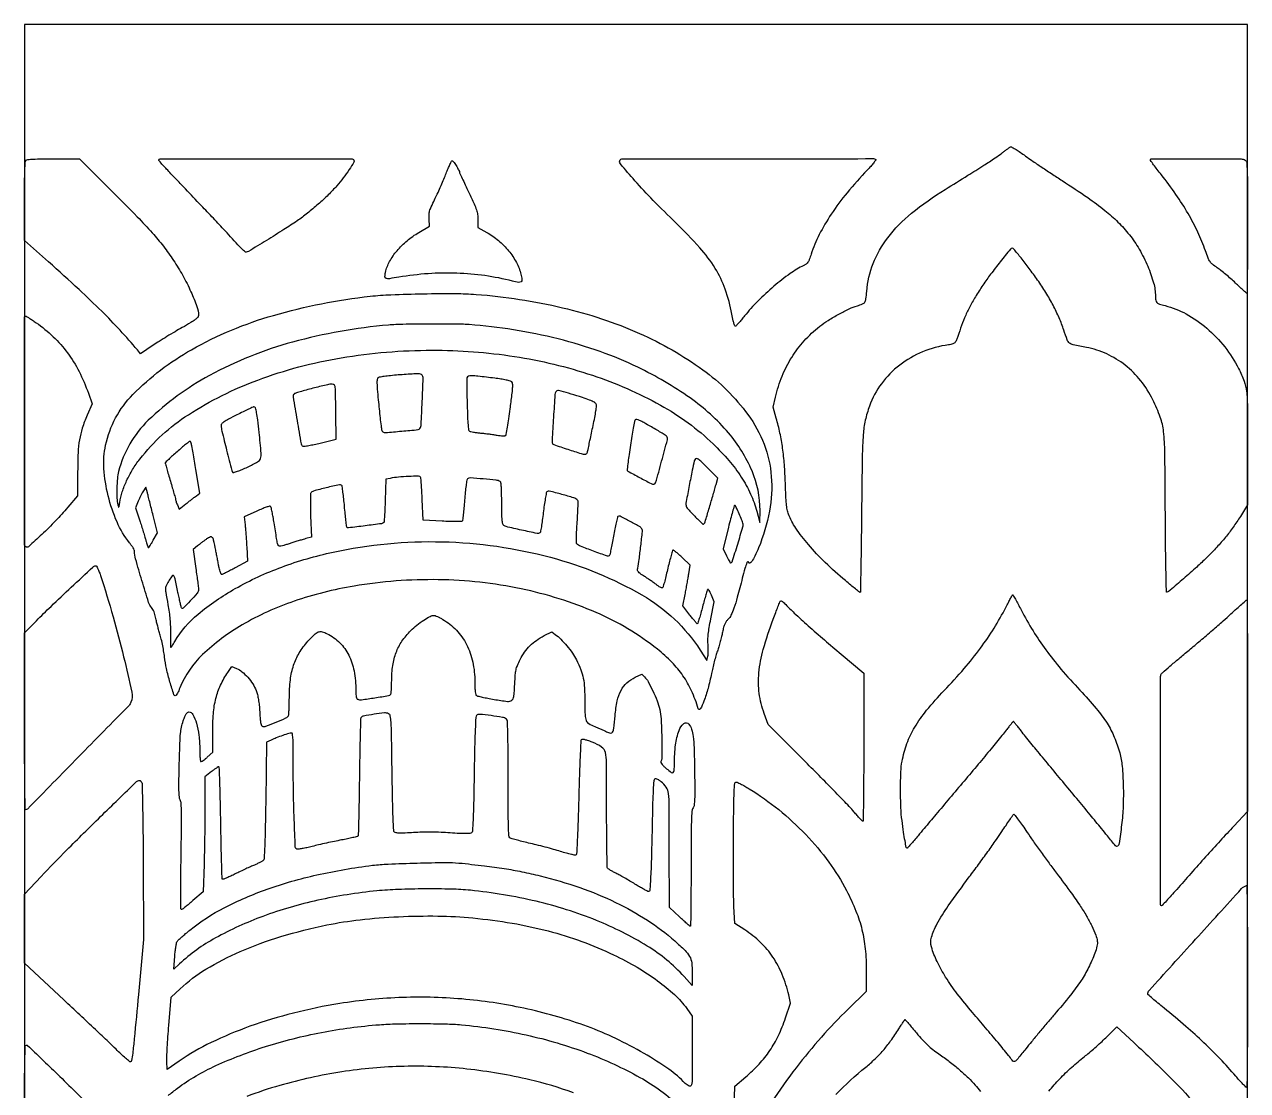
# Model space of a CAD drawing. Header units: millimetres. Extents: x 7 to 202, y 10 to 284.
# Drawn here: x 17.5 to 57.5, y 249.13 to 284 of the extents above; entities that cross this region are included whole.
import ezdxf

# ---------------------------------------------------------------- set-up
doc = ezdxf.new("R2010")
doc.units = ezdxf.units.MM
doc.layers.add('CUT', color=1, linetype='Continuous')
doc.layers.add('ENGRAVE', color=7, linetype='Continuous')

msp = doc.modelspace()

# ---------------------------------------------------------------- linework, layer by layer
at = {"layer": 'CUT'}
msp.add_lwpolyline([(17.5, 214), (57.5, 214), (57.5, 284), (17.5, 284)], close=True, dxfattribs=at)
at = {"layer": 'ENGRAVE', "extrusion": (0, 0, -1)}
for points in [[(-50.19, 279.73, -0.007331), (-50.4, 279.581, -0.00225), (-50.722, 279.363, -0.002251), (-51.084, 279.122, -0.002464), (-51.438, 278.891, 0.00694), (-52.273, 278.336, 0.019376), (-52.837, 277.917, 0.026152), (-53.261, 277.537, 0.027724), (-53.634, 277.122, 0.038636), (-53.958, 276.648, 0.030492), (-54.234, 276.092, 0.031344), (-54.427, 275.545, 0.068956), (-54.487, 275.107, -0.045196), (-54.499, 274.977, -0.155925), (-54.538, 274.904, -0.113969), (-54.621, 274.854, -0.018966), (-54.801, 274.802, 0.066256), (-55.495, 274.53, 0.050322), (-56.167, 274.064, 0.048495), (-56.756, 273.451, 0.05068), (-57.207, 272.745, 0.02752), (-57.387, 272.333, 0.061221), (-57.467, 272.001, 0.026344), (-57.495, 271.523, 0.001759), (-57.5, 270.15), (-57.5, 268.281), (-57.266, 267.908, 0.014554), (-57.027, 267.551, 0.016578), (-56.778, 267.225, 0.015778), (-56.497, 266.902, 0.011136), (-56.162, 266.557, 0.010795), (-55.838, 266.251, 0.005102), (-55.407, 265.869, 0.001982), (-54.966, 265.49, 0.090151), (-54.863, 265.43, 0.513408), (-54.847, 265.441, 0.00024), (-54.832, 266.168, 0.002308), (-54.82, 267.001, 0.001257), (-54.812, 268.024, -0.001617), (-54.796, 270.001, -0.024694), (-54.754, 270.683, -0.059086), (-54.645, 271.151, -0.028278), (-54.403, 271.72, -0.052764), (-54.005, 272.346, -0.058148), (-53.497, 272.854, -0.059495), (-52.897, 273.221, -0.059902), (-52.228, 273.436, 0.005288), (-51.795, 273.524, 0.110388), (-51.676, 273.579, 0.141228), (-51.603, 273.678, 0.010386), (-51.49, 273.999, -0.022458), (-51.338, 274.401, -0.018776), (-51.142, 274.814, -0.017988), (-50.906, 275.229, -0.016437), (-50.634, 275.639, -0.005897), (-50.354, 276.022, -0.008024), (-50.092, 276.361, -0.002903), (-49.856, 276.653, -0.224882), (-49.804, 276.678, -0.226387), (-49.742, 276.649, -0.002025), (-49.414, 276.24, -0.007494), (-49.097, 275.828, -0.012772), (-48.846, 275.475, -0.011231), (-48.598, 275.086, -0.017459), (-48.403, 274.739, -0.019231), (-48.247, 274.406, -0.019061), (-48.117, 274.061, 0.004286), (-47.996, 273.71, 0.073151), (-47.939, 273.602, 0.161743), (-47.865, 273.55, 0.040664), (-47.719, 273.518, -0.064658), (-46.873, 273.29, -0.066625), (-46.123, 272.855, -0.068122), (-45.527, 272.248, -0.073073), (-45.134, 271.517, -0.032458), (-44.998, 271.05, -0.036213), (-44.93, 270.586, -0.014834), (-44.898, 269.865, -0.001288), (-44.876, 268.027, 0.000924), (-44.865, 267.028, 0.001542), (-44.852, 266.188, 0.000096), (-44.838, 265.433, 0.414041), (-44.827, 265.423, 0.163704), (-44.809, 265.429, 0.001034), (-44.675, 265.536, 0.004033), (-44.523, 265.659, 0.002544), (-44.347, 265.805, 0.01771), (-43.689, 266.398, 0.023775), (-43.139, 266.983, 0.026792), (-42.725, 267.525, 0.061289), (-42.489, 267.981, 0.038552), (-42.446, 268.133, 0.024341), (-42.418, 268.316, 0.014962), (-42.399, 268.575, 0.003711), (-42.384, 269, -0.011476), (-42.352, 269.605, -0.016372), (-42.295, 270.14, -0.01772), (-42.207, 270.634, -0.018115), (-42.085, 271.118), (-41.981, 271.478), (-42.06, 271.812, 0.037436), (-42.28, 272.499, 0.043707), (-42.591, 273.11, 0.044382), (-42.999, 273.649, 0.040788), (-43.507, 274.125, 0.026928), (-43.782, 274.32, 0.015893), (-44.13, 274.525, 0.015753), (-44.476, 274.7, 0.040309), (-44.738, 274.798, -0.028225), (-44.908, 274.857, -0.152016), (-44.982, 274.918, -0.114268), (-45.02, 275.02, -0.012904), (-45.044, 275.266, 0.076756), (-45.253, 276.18, 0.069533), (-45.732, 277.023, 0.05807), (-46.51, 277.822, 0.032745), (-47.614, 278.606, -0.001127), (-48.355, 279.065, -0.00312), (-48.874, 279.392, -0.004068), (-49.242, 279.632, -0.015999), (-49.464, 279.789, 0.001707), (-49.556, 279.859, 0.002205), (-49.642, 279.922, 0.00167), (-49.714, 279.975, 0.019491), (-49.743, 279.994, 0.267949), (-49.776, 279.995, 0.008848), (-49.893, 279.928, 0.014701), (-50.033, 279.84, 0.009441)], [(-20.399, 278.508, 0.003383), (-21.185, 277.712, 0.011685), (-21.678, 277.181, 0.016893), (-22.041, 276.742, 0.016858), (-22.374, 276.28, 0.02131), (-22.676, 275.785, 0.019944), (-22.942, 275.255, 0.019138), (-23.138, 274.775, 0.08744), (-23.19, 274.479, 0.190178), (-23.167, 274.418, 0.045915), (-23.085, 274.346, 0.025183), (-22.935, 274.246, 0.004993), (-22.657, 274.085, -0.004987), (-22.422, 273.95, -0.003404), (-22.159, 273.791, -0.00343), (-21.906, 273.634, -0.00691), (-21.71, 273.507), (-21.297, 273.23), (-21.193, 273.354, -0.01142), (-20.626, 273.995, -0.010989), (-20.023, 274.619, -0.008829), (-19.284, 275.325, -0.003892), (-18.285, 276.233), (-17.5, 276.934), (-17.5, 278.22, 0.001972), (-17.502, 278.84, 0.007418), (-17.511, 279.229, 0.005395), (-17.524, 279.499, 0.183586), (-17.55, 279.556, 0.174537), (-17.603, 279.581, 0.009619), (-17.787, 279.595, 0.010669), (-18.051, 279.604, 0.003266), (-18.45, 279.607), (-19.3, 279.607)], [(-28.275, 279.564, 0.283981), (-28.275, 279.496, 0.008929), (-28.117, 279.251, 0.016297), (-27.925, 278.982, 0.015213), (-27.71, 278.72, 0.019331), (-27.436, 278.427, 0.013871), (-27.108, 278.121, 0.013677), (-26.757, 277.828, 0.016585), (-26.412, 277.574, 0.008899), (-25.983, 277.29, 0.004167), (-25.417, 276.937, 0.000944), (-24.822, 276.574, 0.137348), (-24.745, 276.552, 0.165057), (-24.72, 276.561, 0.013726), (-24.666, 276.605, 0.017155), (-24.604, 276.662, 0.012377), (-24.538, 276.73, -0.001004), (-24.063, 277.244, -0.001886), (-23.677, 277.658, -0.001817), (-23.278, 278.078, -0.000859), (-22.762, 278.618, 0.002222), (-22.429, 278.967, 0.003571), (-22.148, 279.268, 0.000738), (-21.905, 279.534, 0.187032), (-21.893, 279.564, 0.414085), (-21.937, 279.608, 0.000099), (-25.07, 279.609, 0.000116), (-28.196, 279.608, 0.259821)], [(-31.617, 279.388, 0.006334), (-31.659, 279.314, 0.008919), (-31.694, 279.248, 0.005752), (-31.722, 279.192, 0.111982), (-31.726, 279.173, -0.106164), (-31.731, 279.151, -0.000633), (-31.815, 278.965, -0.002602), (-31.912, 278.753, -0.001649), (-32.028, 278.507, 0.003987), (-32.204, 278.127, 0.02596), (-32.281, 277.931, 0.047541), (-32.316, 277.782, 0.037119), (-32.326, 277.617), (-32.322, 277.363), (-32.616, 277.198, 0.048), (-33, 276.933, 0.045938), (-33.332, 276.595, 0.047587), (-33.586, 276.216, 0.062252), (-33.737, 275.828, 0.032156), (-33.768, 275.657, 0.25952), (-33.739, 275.585, 0.211448), (-33.657, 275.564, 0.021948), (-33.458, 275.605, -0.026945), (-32.556, 275.783, -0.026637), (-31.637, 275.863, -0.026183), (-30.7, 275.846, -0.024117), (-29.743, 275.732, 0.007258), (-29.432, 275.684, 0.121192), (-29.329, 275.695, 0.318584), (-29.289, 275.751, 0.053503), (-29.305, 275.889, 0.070991), (-29.439, 276.242, 0.04777), (-29.683, 276.598, 0.044773), (-30.011, 276.926, 0.043282), (-30.395, 277.195), (-30.747, 277.398), (-30.732, 277.634, 0.030169), (-30.731, 277.78, 0.055688), (-30.75, 277.896, 0.03767), (-30.8, 278.033, 0.007522), (-30.911, 278.268, -0.006247), (-30.998, 278.45, -0.003624), (-31.098, 278.671, -0.003621), (-31.195, 278.895, -0.006088), (-31.273, 279.084, 0.003896), (-31.339, 279.247, 0.005607), (-31.401, 279.39, 0.003107), (-31.455, 279.509, 0.085358), (-31.474, 279.538, 0.37148), (-31.494, 279.539, 0.046841), (-31.53, 279.508, 0.037036), (-31.573, 279.456, 0.020957)], [(-45.338, 279.579, 0.373831), (-45.339, 279.559, 0.00724), (-45.268, 279.467, 0.013636), (-45.176, 279.358, 0.008246), (-45.062, 279.234, -0.017843), (-44.406, 278.496, -0.025657), (-43.884, 277.794, -0.029039), (-43.492, 277.125, -0.040443), (-43.227, 276.483, 0.01166), (-43.168, 276.313, 0.056678), (-43.122, 276.222, 0.086546), (-43.066, 276.163, 0.050084), (-42.983, 276.113, -0.045454), (-42.539, 275.851, -0.02064), (-42.008, 275.435, -0.020295), (-41.482, 274.948, -0.02695), (-41.048, 274.463, 0.00405), (-40.948, 274.34, 0.006044), (-40.859, 274.236, 0.002821), (-40.782, 274.148, 0.118582), (-40.762, 274.134, 0.358306), (-40.734, 274.143, 0.064348), (-40.71, 274.195, 0.026011), (-40.682, 274.302, 0.003728), (-40.637, 274.523, -0.037679), (-40.416, 275.339, -0.052712), (-40.09, 276.021, -0.044587), (-39.585, 276.698, -0.018849), (-38.798, 277.514, 0.007654), (-38.061, 278.246, 0.012572), (-37.463, 278.889, 0.006344), (-36.99, 279.437, 0.323675), (-36.981, 279.571, 0.25962), (-37.036, 279.602, 0.000033), (-41.153, 279.606, 0.00004), (-45.264, 279.61, 0.199142)], [(-57.427, 279.562, 0.245009), (-57.472, 279.489, 0.012236), (-57.489, 279.201, 0.007675), (-57.498, 278.685, 0.00066), (-57.5, 277.366, 0.001172), (-57.498, 276.541, 0.001955), (-57.492, 275.846, 0.000154), (-57.484, 275.224, 0.410375), (-57.473, 275.213, 0.181828), (-57.455, 275.22, 0.001915), (-57.354, 275.309, 0.005785), (-57.238, 275.415, 0.003691), (-57.105, 275.541, -0.009262), (-56.956, 275.678, -0.007311), (-56.79, 275.822, -0.0074), (-56.632, 275.951, -0.018145), (-56.511, 276.04, 0.017666), (-56.353, 276.155, 0.07406), (-56.273, 276.241, 0.059302), (-56.212, 276.354, 0.008749), (-56.122, 276.599, -0.025797), (-55.876, 277.203, -0.021658), (-55.555, 277.816, -0.020198), (-55.158, 278.44, -0.016215), (-54.683, 279.08, 0.003524), (-54.544, 279.257, 0.005474), (-54.427, 279.412, 0.001904), (-54.328, 279.547, 0.158245), (-54.32, 279.571, 0.414758), (-54.358, 279.609, 0.000328), (-55.84, 279.606, 0.000649), (-57.289, 279.599, 0.131155)], [(-32.27, 275.17, 0.037943), (-35.092, 274.735, 0.046944), (-37.613, 273.892, 0.052319), (-39.684, 272.704, 0.078452), (-41.159, 271.238, 0.067257), (-41.687, 270.268, 0.071032), (-41.925, 269.21, 0.06698), (-41.864, 268.076, 0.050711), (-41.508, 266.879, 0.014797), (-41.388, 266.611, 0.038842), (-41.282, 266.429, 0.165015), (-41.218, 266.381, 0.508785), (-41.182, 266.408, -0.488256), (-41.159, 266.426, -0.241814), (-41.126, 266.397, -0.025566), (-41.061, 266.205, -0.006214), (-40.975, 265.883, 0.003957), (-40.812, 265.262, 0.017421), (-40.701, 264.901, 0.029024), (-40.606, 264.673, 0.092574), (-40.509, 264.541, -0.049981), (-40.446, 264.469, -0.053701), (-40.4, 264.387, -0.039891), (-40.364, 264.279, -0.014106), (-40.328, 264.119, 0.012096), (-40.298, 263.979, 0.006816), (-40.255, 263.81, 0.006799), (-40.206, 263.641, 0.011058), (-40.16, 263.499, -0.013299), (-40.112, 263.349, -0.006367), (-40.058, 263.154, -0.006307), (-40.007, 262.95, -0.008946), (-39.967, 262.766, 0.016311), (-39.854, 262.282, 0.023954), (-39.721, 261.866, 0.03652), (-39.603, 261.608, 0.662199), (-39.537, 261.615, -0.031967), (-39.314, 262.204, -0.043901), (-39.035, 262.697, -0.043524), (-38.673, 263.137, -0.030674), (-38.197, 263.566, -0.066907), (-36.194, 264.764, -0.050129), (-33.74, 265.537, -0.047423), (-31.033, 265.836, -0.045457), (-28.278, 265.628, -0.040114), (-26.318, 265.134, -0.050612), (-24.617, 264.359, -0.058069), (-23.323, 263.385, -0.106337), (-22.582, 262.298, 0.011001), (-22.542, 262.204, 0.015726), (-22.502, 262.123, 0.011577), (-22.465, 262.059, 0.179338), (-22.446, 262.043, 0.41816), (-22.384, 262.075, 0.006675), (-22.257, 262.49, 0.015417), (-22.145, 262.927, 0.024418), (-22.08, 263.308, -0.011462), (-22.05, 263.509, -0.008346), (-22.009, 263.731, -0.008439), (-21.962, 263.94, -0.018297), (-21.918, 264.098, 0.007561), (-21.876, 264.238, 0.006558), (-21.836, 264.385, 0.006612), (-21.803, 264.52, 0.01917), (-21.785, 264.614, -0.036653), (-21.767, 264.696, -0.027501), (-21.735, 264.784, -0.027939), (-21.695, 264.865, -0.045633), (-21.651, 264.928, 0.09887), (-21.558, 265.096, 0.003459), (-21.338, 265.812, 0.004504), (-21.134, 266.515, 0.067421), (-21.099, 266.768, -0.116226), (-21.089, 266.807, -0.017056), (-21.05, 266.878, -0.018491), (-20.997, 266.96, -0.01493), (-20.935, 267.045, 0.063886), (-20.525, 267.725, 0.043426), (-20.235, 268.582, 0.043686), (-20.098, 269.469, 0.068703), (-20.153, 270.235, 0.143048), (-21.044, 271.892, 0.070235), (-22.962, 273.361, 0.058153), (-25.642, 274.484, 0.042708), (-28.806, 275.11, 0.018017), (-29.485, 275.16, 0.005141), (-30.542, 275.19, 0.005115), (-31.598, 275.197, 0.018501)], [(-17.88, 274.244, 0.038707), (-18.44, 273.785, 0.042532), (-18.904, 273.258, 0.041316), (-19.282, 272.647, 0.033041), (-19.588, 271.935), (-19.708, 271.593), (-19.549, 271.217, -0.022472), (-19.39, 270.792, -0.036205), (-19.298, 270.416, -0.030315), (-19.252, 269.987, -0.011038), (-19.238, 269.375), (-19.236, 268.579), (-18.916, 268.204, 0.014683), (-18.515, 267.761, 0.012498), (-18.067, 267.318, 0.004784), (-17.633, 266.917, 0.334027), (-17.54, 266.909, 0.259698), (-17.503, 266.976, 0.000059), (-17.5, 270.696, 0.00005), (-17.498, 274.423, 0.414343), (-17.535, 274.46, 0.137123), (-17.559, 274.454, 0.003686), (-17.651, 274.397, 0.007416), (-17.759, 274.327, 0.004981)], [(-29.404, 274.165, -0.045228), (-26.268, 273.608, -0.057729), (-23.546, 272.516, -0.068195), (-21.548, 271.05, -0.138368), (-20.577, 269.378, -0.041087), (-20.537, 269.149, -0.015978), (-20.52, 268.827, -0.015786), (-20.522, 268.507, -0.046311), (-20.551, 268.289, -0.009179), (-20.57, 268.213, -0.612798), (-20.58, 268.21, -0.129199), (-20.59, 268.233, -0.00226), (-20.612, 268.364, 0.0401), (-20.695, 268.708, 0.029326), (-20.84, 269.074, 0.028044), (-21.035, 269.439, 0.027783), (-21.271, 269.781, 0.085753), (-22.861, 271.235, 0.053275), (-25.128, 272.368, 0.048024), (-27.856, 273.096, 0.040912), (-30.826, 273.344, 0.038505), (-33.524, 273.14, 0.042382), (-36.071, 272.525, 0.045567), (-38.295, 271.55, 0.065242), (-40.026, 270.276, 0.024928), (-40.537, 269.734, 0.033135), (-40.942, 269.192, 0.035945), (-41.245, 268.64, 0.040649), (-41.451, 268.073), (-41.552, 267.703), (-41.555, 268.1, -0.102438), (-41.295, 269.394, -0.076028), (-40.526, 270.636, -0.063201), (-39.267, 271.783, -0.040374), (-37.559, 272.787, -0.0286), (-36.332, 273.297, -0.022354), (-34.95, 273.712, -0.02177), (-33.493, 274.013, -0.022892), (-32.04, 274.18, -0.015022), (-31.543, 274.199, -0.003487), (-30.708, 274.2, -0.003391), (-29.874, 274.19, -0.016611)], [(-29.725, 272.533, -0.006057), (-29.468, 272.511, -0.011737), (-29.263, 272.486, -0.009017), (-29.104, 272.46, -0.148807), (-29.057, 272.436, -0.177827), (-29.032, 272.382, -0.027906), (-29.027, 272.264, -0.017104), (-29.037, 272.07, -0.003217), (-29.069, 271.717, -0.001091), (-29.127, 271.128, -0.009531), (-29.159, 270.867, -0.015102), (-29.184, 270.718, -0.207221), (-29.215, 270.674, -0.159189), (-29.304, 270.652, -0.002493), (-29.835, 270.696, -0.001897), (-30.374, 270.746, -0.234613), (-30.431, 270.781, -0.12603), (-30.471, 270.91, -0.002115), (-30.507, 271.663, -0.001569), (-30.538, 272.429, -0.184576), (-30.507, 272.522, -0.130512), (-30.454, 272.559, -0.086537), (-30.381, 272.573, -0.020789), (-30.238, 272.569, -0.000848)], [(-31.97, 272.438, -0.069326), (-31.965, 272.4, -0.000892), (-31.966, 272.16, -0.002573), (-31.97, 271.882, -0.001683), (-31.977, 271.561, -0.002976), (-31.99, 271.144, -0.013293), (-32.006, 270.9, -0.015606), (-32.025, 270.744, -0.219851), (-32.055, 270.698, -0.084735), (-32.093, 270.683, -0.009757), (-32.183, 270.665, -0.011531), (-32.292, 270.648, -0.009167), (-32.411, 270.635, 0.00544), (-32.543, 270.621, 0.003646), (-32.694, 270.603, 0.003671), (-32.84, 270.583, 0.007228), (-32.955, 270.564, -0.015334), (-33.052, 270.551, -0.021323), (-33.14, 270.545, -0.018505), (-33.21, 270.545, -0.186409), (-33.237, 270.557, -0.153667), (-33.254, 270.589, -0.001831), (-33.295, 270.826, -0.005302), (-33.339, 271.101, -0.003415), (-33.384, 271.421, -0.002376), (-33.443, 271.881, -0.016009), (-33.464, 272.11, -0.029298), (-33.464, 272.245, -0.184487), (-33.437, 272.307, -0.132343), (-33.39, 272.334, -0.011173), (-33.254, 272.366, -0.01356), (-33.081, 272.399, -0.008349), (-32.877, 272.428, -0.00212), (-32.331, 272.494, -0.026316), (-32.122, 272.508, -0.087585), (-32.019, 272.49, -0.244843)], [(-26.932, 272.098, -0.004734), (-26.709, 272.039, -0.006966), (-26.513, 271.983, -0.003607), (-26.35, 271.932, -0.119926), (-26.315, 271.911, -0.241069), (-26.284, 271.816, -0.002116), (-26.412, 271.047, -0.002014), (-26.547, 270.277, -0.262556), (-26.606, 270.205, -0.13224), (-26.645, 270.201, -0.004491), (-26.795, 270.227, -0.008181), (-26.973, 270.262, -0.005585), (-27.174, 270.307), (-27.688, 270.429), (-27.683, 271.271, -0.002686), (-27.679, 271.599, -0.004004), (-27.672, 271.885, -0.001766), (-27.663, 272.13, -0.081732), (-27.653, 272.178, -0.218165), (-27.607, 272.223, -0.114649), (-27.526, 272.233, -0.031523), (-27.365, 272.205, -0.002323)], [(-34.877, 271.981, -0.127181), (-34.849, 271.898, -0.000889), (-34.799, 271.147, -0.001108), (-34.753, 270.404, -0.098653), (-34.767, 270.295, -0.23227), (-34.809, 270.255, -0.001777), (-35.267, 270.102, -0.004054), (-35.702, 269.963, -0.075557), (-35.843, 269.941, -0.180351), (-35.872, 269.952, -0.083694), (-35.897, 269.983, -0.05843), (-35.918, 270.032, -0.028769), (-35.934, 270.098, 0.006702), (-35.952, 270.193, 0.000882), (-35.993, 270.394, 0.001024), (-36.043, 270.631, 0.000858), (-36.097, 270.883, -0.005951), (-36.15, 271.142, -0.010793), (-36.186, 271.356, -0.007615), (-36.208, 271.525, -0.146449), (-36.199, 271.577, -0.156184), (-36.138, 271.639, -0.025202), (-35.983, 271.711, -0.018941), (-35.744, 271.797, -0.005692), (-35.374, 271.91, -0.001307), (-35.05, 272.004, -0.034419), (-34.962, 272.023, -0.155209), (-34.915, 272.015, -0.131424)], [(-24.444, 271.228, -0.005118), (-24.173, 271.089, -0.026171), (-24.028, 271.002, -0.048523), (-23.949, 270.937, -0.217677), (-23.928, 270.883, -0.041553), (-23.958, 270.694, -0.001967), (-24.11, 270.072, -0.000731), (-24.277, 269.409, -0.135354), (-24.311, 269.348, -0.281683), (-24.341, 269.341, -0.008119), (-24.468, 269.384, -0.014141), (-24.62, 269.444, -0.00898), (-24.794, 269.521, -0.016658), (-25.125, 269.69, -0.187167), (-25.218, 269.802, -0.103166), (-25.239, 269.972, -0.003463), (-25.176, 270.653, -0.005252), (-25.131, 271.063, -0.022146), (-25.091, 271.306, -0.032718), (-25.05, 271.454, -0.318004), (-24.999, 271.49, -0.109231), (-24.975, 271.484, -0.001232), (-24.822, 271.413, -0.003734), (-24.647, 271.328, -0.002418)], [(-37.317, 270.234, -0.000502), (-37.275, 269.936, -0.000793), (-37.239, 269.679, -0.000171), (-37.208, 269.454, -0.035446), (-37.207, 269.432, -0.271912), (-37.232, 269.39, -0.001782), (-37.618, 269.18, -0.003134), (-37.992, 268.981, -0.121311), (-38.083, 268.958, -0.336299), (-38.142, 269.003, -0.001902), (-38.338, 269.712, -0.002434), (-38.525, 270.414, -0.209853), (-38.508, 270.52, -0.108077), (-38.485, 270.543, -0.002339), (-38.35, 270.628, -0.005252), (-38.189, 270.726, -0.003507), (-38.003, 270.835, -0.005106), (-37.756, 270.975, -0.025161), (-37.612, 271.045, -0.044653), (-37.521, 271.075, -0.268222), (-37.475, 271.061, -0.136769), (-37.453, 271.017, -0.003508), (-37.409, 270.796, -0.007208), (-37.363, 270.535, -0.004828)], [(-22.489, 270.022, -0.004368), (-22.341, 269.89, -0.006847), (-22.216, 269.774, -0.002459), (-22.111, 269.673, -0.202054), (-22.103, 269.653, -0.068508), (-22.106, 269.629, -0.000707), (-22.152, 269.466, -0.002262), (-22.206, 269.279, -0.001466), (-22.27, 269.063, 0.001661), (-22.334, 268.846, 0.002538), (-22.388, 268.658, 0.000885), (-22.434, 268.495, 0.067856), (-22.437, 268.469, -0.07255), (-22.44, 268.447, -0.008466), (-22.455, 268.4, -0.010019), (-22.475, 268.345, -0.008037), (-22.499, 268.286), (-22.56, 268.139), (-22.781, 268.318, 0.00249), (-22.874, 268.393, 0.002231), (-22.972, 268.47, 0.002237), (-23.06, 268.538, 0.006998), (-23.12, 268.583), (-23.238, 268.669), (-23.108, 269.441, -0.001174), (-23.015, 269.987, -0.011864), (-22.971, 270.213, -0.021853), (-22.938, 270.335, -0.32716), (-22.904, 270.36, -0.170345), (-22.884, 270.353, -0.001846), (-22.77, 270.261, -0.005539), (-22.639, 270.152, -0.003545)], [(-39.404, 269.722, -0.008833), (-39.338, 269.418, -0.002194), (-39.241, 268.919, -0.000823), (-39.141, 268.391, -0.04623), (-39.132, 268.292, -0.183789), (-39.174, 268.182, -0.011084), (-39.418, 267.919, -0.008885), (-39.673, 267.666, -0.47724), (-39.733, 267.673, -0.064947), (-39.758, 267.729, -0.000665), (-39.884, 268.146, -0.002447), (-40.009, 268.57, -0.003376), (-40.117, 268.952), (-40.172, 269.155), (-39.847, 269.485, -0.006722), (-39.616, 269.713, -0.068899), (-39.508, 269.791, -0.293495), (-39.446, 269.786, -0.173569)], [(-29.462, 269.151), (-29.32, 269.122), (-29.295, 268.423, 0.00222), (-29.285, 268.154, 0.00357), (-29.273, 267.924, 0.00073), (-29.261, 267.723, 0.19001), (-29.254, 267.707, 0.157155), (-29.174, 267.669, 0.0022), (-28.64, 267.599, 0.001461), (-28.093, 267.531, 0.292285), (-28.046, 267.554, 0.107392), (-28.034, 267.587, 0.002057), (-28.011, 267.771, 0.004882), (-27.988, 267.987, 0.003239), (-27.965, 268.235, -0.004833), (-27.942, 268.483, -0.007211), (-27.916, 268.7, -0.00352), (-27.89, 268.882, -0.136257), (-27.873, 268.92, -0.282862), (-27.799, 268.945, -0.00504), (-27.37, 268.844, -0.006344), (-26.95, 268.736, -0.18537), (-26.863, 268.671, -0.139442), (-26.851, 268.633, -0.002935), (-26.849, 268.433, -0.00658), (-26.85, 268.197, -0.004358), (-26.858, 267.926), (-26.885, 267.228), (-26.701, 267.18, -0.007168), (-26.609, 267.154, -0.002672), (-26.481, 267.116, -0.002647), (-26.342, 267.072, -0.003201), (-26.213, 267.03, 0.005443), (-26.092, 266.991, 0.007077), (-25.98, 266.959, 0.005439), (-25.886, 266.934, 0.062354), (-25.848, 266.929, 0.262358), (-25.807, 266.952, 0.077096), (-25.777, 267.023, 0.019008), (-25.746, 267.18, 0.000964), (-25.663, 267.696, -0.006065), (-25.63, 267.889, -0.00886), (-25.596, 268.057, -0.005025), (-25.564, 268.198, -0.138057), (-25.546, 268.231, -0.266904), (-25.512, 268.24, -0.016645), (-25.407, 268.209, -0.018875), (-25.27, 268.157, -0.008646), (-25.096, 268.079), (-24.685, 267.889), (-24.713, 267.628, 0.006121), (-24.726, 267.497, 0.002179), (-24.74, 267.309, 0.002162), (-24.755, 267.103, 0.002549), (-24.766, 266.908), (-24.792, 266.448), (-24.394, 266.228, 0.004393), (-24.238, 266.144, 0.006462), (-24.1, 266.073, 0.003299), (-23.982, 266.015, 0.112441), (-23.952, 266.008, 0.277988), (-23.932, 266.02, 0.026872), (-23.908, 266.073, 0.028035), (-23.884, 266.144, 0.018241), (-23.865, 266.228, 0.000488), (-23.843, 266.337, 0.000186), (-23.814, 266.489, 0.000185), (-23.782, 266.654, 0.000226), (-23.752, 266.808, -0.006158), (-23.686, 267.131, -0.119668), (-23.642, 267.222, -0.334051), (-23.578, 267.237, -0.049363), (-23.455, 267.168, -0.006778), (-23.383, 267.117, -0.004141), (-23.3, 267.055, -0.004149), (-23.219, 266.992, -0.007351), (-23.153, 266.939), (-23.011, 266.82), (-23.101, 266.208, 0.001761), (-23.135, 265.968, 0.002441), (-23.164, 265.752, 0.001513), (-23.187, 265.57, 0.030636), (-23.19, 265.515, 0.177015), (-23.148, 265.398, 0.013481), (-22.921, 265.144, 0.012189), (-22.687, 264.907, 0.55193), (-22.631, 264.921, 0.023453), (-22.619, 264.963, 0.001403), (-22.589, 265.094, 0.002104), (-22.555, 265.25, 0.001551), (-22.518, 265.423, -0.002385), (-22.422, 265.87, -0.100897), (-22.383, 265.96, -0.495354), (-22.334, 265.961, -0.029548), (-22.234, 265.822, -0.021163), (-22.14, 265.66, -0.107183), (-22.113, 265.56, -0.054624), (-22.12, 265.431, -0.002818), (-22.191, 265.019, 0.010768), (-22.229, 264.774, 0.011702), (-22.255, 264.535, 0.01204), (-22.27, 264.301, 0.013124), (-22.272, 264.073, -0.003933), (-22.271, 263.901, -0.006558), (-22.273, 263.756, -0.001723), (-22.277, 263.631, -0.404161), (-22.285, 263.623, -0.242019), (-22.296, 263.629, -0.005149), (-22.331, 263.68, -0.010707), (-22.372, 263.741, -0.006868), (-22.416, 263.815, 0.087451), (-23.175, 264.707, 0.044413), (-24.392, 265.546, 0.040181), (-25.911, 266.25, 0.03528), (-27.591, 266.738, 0.059086), (-31.163, 267.077, 0.05943), (-34.707, 266.569, 0.065322), (-37.694, 265.337, 0.118452), (-39.603, 263.53), (-39.821, 263.196), (-39.85, 263.336, -0.035106), (-39.86, 263.408, -0.012442), (-39.864, 263.511, -0.012278), (-39.863, 263.625, -0.014135), (-39.856, 263.733, 0.030164), (-39.851, 263.885, 0.020312), (-39.863, 264.058, 0.015603), (-39.893, 264.272, 0.006843), (-39.946, 264.553), (-40.06, 265.117), (-39.966, 265.335, -0.015953), (-39.928, 265.416, -0.029584), (-39.892, 265.479, -0.035151), (-39.86, 265.519, -0.451878), (-39.843, 265.519, -0.105217), (-39.828, 265.491, -0.002197), (-39.782, 265.338, -0.005018), (-39.731, 265.158, -0.003347), (-39.676, 264.95, 0.003564), (-39.621, 264.744, 0.005597), (-39.57, 264.568, 0.001797), (-39.524, 264.416, 0.181952), (-39.511, 264.399, 0.357204), (-39.494, 264.401, 0.006145), (-39.427, 264.475, 0.012513), (-39.349, 264.568, 0.007624), (-39.261, 264.681), (-39.036, 264.978), (-39.107, 265.357, -0.001192), (-39.137, 265.524, -0.00085), (-39.171, 265.71, -0.000858), (-39.202, 265.888, -0.001833), (-39.226, 266.025), (-39.274, 266.314), (-39.014, 266.558, -0.006714), (-38.911, 266.652, -0.009981), (-38.818, 266.731, -0.005511), (-38.739, 266.795, -0.167958), (-38.715, 266.803, -0.328112), (-38.697, 266.79, -0.003517), (-38.649, 266.632, -0.009305), (-38.597, 266.443, -0.005714), (-38.542, 266.219, 0.002887), (-38.488, 265.991, 0.004211), (-38.437, 265.791, 0.002122), (-38.392, 265.622, 0.072179), (-38.375, 265.584, 0.245633), (-38.351, 265.57, 0.108411), (-38.314, 265.576, 0.055087), (-38.26, 265.605, 0.016234), (-38.184, 265.661, -0.010059), (-38.105, 265.72, -0.004401), (-37.998, 265.795, -0.004353), (-37.883, 265.873, -0.005805), (-37.778, 265.942, 0.009887), (-37.638, 266.034, 0.067987), (-37.577, 266.09, 0.136066), (-37.553, 266.142, 0.086743), (-37.554, 266.21, -0.015089), (-37.601, 266.499, -0.004548), (-37.656, 266.94, -0.001356), (-37.708, 267.411, -0.119802), (-37.699, 267.48, -0.171018), (-37.63, 267.561, -0.00801), (-37.309, 267.74, -0.005848), (-36.976, 267.914, -0.324315), (-36.91, 267.904, -0.138808), (-36.892, 267.871, -0.003312), (-36.852, 267.699, -0.00702), (-36.809, 267.496, -0.004681), (-36.766, 267.262, 0.004845), (-36.723, 267.028, 0.007239), (-36.68, 266.824, 0.003511), (-36.64, 266.652, 0.138213), (-36.621, 266.619, 0.290293), (-36.562, 266.606, 0.002481), (-36.11, 266.771, 0.005144), (-35.683, 266.934, 0.09633), (-35.562, 267.011, 0.207784), (-35.549, 267.041, 0.003106), (-35.552, 267.233, 0.007819), (-35.56, 267.46, 0.005014), (-35.577, 267.723, -0.004657), (-35.594, 268.009, -0.009882), (-35.602, 268.23, -0.005944), (-35.602, 268.403, -0.196275), (-35.586, 268.441, -0.122042), (-35.464, 268.514, -0.00827), (-35.072, 268.628, -0.005238), (-34.663, 268.736, -0.26818), (-34.587, 268.714, -0.144645), (-34.566, 268.673, -0.004757), (-34.532, 268.492, -0.008728), (-34.498, 268.274, -0.005922), (-34.466, 268.026, 0.004332), (-34.435, 267.779, 0.006832), (-34.403, 267.568, 0.002356), (-34.373, 267.388, 0.21498), (-34.359, 267.366, 0.191779), (-34.264, 267.35, 0.00343), (-33.754, 267.459, 0.003751), (-33.249, 267.575, 0.168494), (-33.159, 267.632, 0.135409), (-33.134, 267.691, 0.014914), (-33.119, 267.838, 0.013453), (-33.109, 268.049, 0.004551), (-33.107, 268.357, -0.004439), (-33.104, 268.657, -0.013001), (-33.095, 268.863, -0.011004), (-33.082, 269.01, -0.229783), (-33.059, 269.046, -0.111243), (-32.923, 269.093, -0.00723), (-32.505, 269.133, -0.004793), (-32.072, 269.164, -0.213151), (-31.99, 269.133, -0.157419), (-31.967, 269.089, -0.007142), (-31.94, 268.918, -0.010636), (-31.914, 268.702, -0.005809), (-31.891, 268.435, 0.004333), (-31.87, 268.184, 0.006632), (-31.848, 267.967, 0.002734), (-31.825, 267.782, 0.157651), (-31.81, 267.752, 0.203111), (-31.78, 267.739, 0.003701), (-31.604, 267.737, 0.008526), (-31.396, 267.741, 0.005513), (-31.155, 267.752), (-30.533, 267.787), (-30.507, 268.463, -0.003981), (-30.495, 268.725, -0.005939), (-30.479, 268.955, -0.002768), (-30.463, 269.149, -0.116442), (-30.45, 269.188, -0.263291), (-30.39, 269.221, -0.006294), (-30.062, 269.213, -0.014202), (-29.729, 269.191, -0.026632)], [(-21.22, 268.403), (-21.13, 268.183), (-21.279, 267.734, 0.002891), (-21.34, 267.547, 0.002808), (-21.399, 267.358, 0.00277), (-21.449, 267.191, 0.010408), (-21.477, 267.086, -0.011782), (-21.498, 267.01, -0.018622), (-21.52, 266.946, -0.013191), (-21.541, 266.895, -0.301455), (-21.553, 266.888, -0.240728), (-21.568, 266.895, -0.006406), (-21.611, 266.959, -0.01204), (-21.659, 267.037, -0.007783), (-21.712, 267.129), (-21.844, 267.371), (-21.706, 267.934, -0.000675), (-21.649, 268.164, -0.000733), (-21.594, 268.386, -0.000688), (-21.545, 268.577, -0.003594), (-21.518, 268.682), (-21.468, 268.866), (-21.389, 268.745, -0.021851), (-21.352, 268.683, -0.008428), (-21.306, 268.594, -0.008326), (-21.26, 268.497, -0.010173)], [(-40.522, 267.557), (-40.346, 266.846), (-40.459, 266.615, -0.007434), (-40.504, 266.527, -0.011652), (-40.545, 266.453, -0.005843), (-40.582, 266.392, -0.259369), (-40.595, 266.385, -0.327418), (-40.646, 266.423, -0.00204), (-40.826, 267.002, -0.003373), (-40.994, 267.565, -0.144475), (-40.993, 267.689, -0.02579), (-40.94, 267.839, -0.009922), (-40.851, 268.042, -0.003121), (-40.753, 268.251, -0.288919), (-40.726, 268.268, -0.333491), (-40.712, 268.258, -0.001223), (-40.655, 268.059, -0.005441), (-40.592, 267.829, -0.003308)], [(-19.983, 265.979, 0.009362), (-20.397, 264.627, 0.010566), (-20.742, 263.313, 0.006061), (-21.005, 262.156, 0.14261), (-20.981, 261.825, 0.105317), (-20.917, 261.723, 0.000138), (-19.265, 260.038, 0.000079), (-17.595, 258.335, 0.201417), (-17.535, 258.31, 0.410495), (-17.521, 258.324, 0.000145), (-17.51, 259.159, 0.001896), (-17.503, 260.093, 0.001137), (-17.5, 261.202), (-17.5, 264.095), (-17.887, 264.491, 0.008188), (-18.366, 264.965, 0.003403), (-19.027, 265.59, 0.000666), (-19.736, 266.248, 0.131555), (-19.821, 266.293, 0.30014), (-19.851, 266.282, 0.037894), (-19.889, 266.219, 0.029265), (-19.933, 266.121, 0.011218)], [(-50.094, 264.848, -0.017112), (-50.486, 264.16, -0.020094), (-50.904, 263.538, -0.018639), (-51.398, 262.915, -0.011669), (-52.019, 262.222, 0.013723), (-52.553, 261.62, 0.033317), (-52.904, 261.141, 0.041111), (-53.143, 260.685, 0.034378), (-53.321, 260.169, 0.043925), (-53.399, 259.733, 0.015588), (-53.435, 259.1, 0.015708), (-53.431, 258.421, 0.022398), (-53.382, 257.82, 0.002478), (-53.301, 257.208, 0.193948), (-53.253, 257.124, 0.404881), (-53.182, 257.131, 0.007208), (-52.918, 257.454, -0.003854), (-52.725, 257.694, -0.000655), (-52.352, 258.148, -0.000715), (-51.913, 258.679, -0.000637), (-51.455, 259.23, 0.000862), (-51.005, 259.773, 0.001073), (-50.588, 260.279, 0.000869), (-50.239, 260.705, 0.008182), (-50.093, 260.891, -0.003982), (-50.004, 261.007, -0.006249), (-49.925, 261.104, -0.002123), (-49.856, 261.187, -0.193978), (-49.842, 261.194, -0.247131), (-49.828, 261.189, -0.002917), (-49.764, 261.113, -0.007963), (-49.691, 261.022, -0.005018), (-49.608, 260.913, 0.011311), (-49.469, 260.736, 0.001055), (-49.115, 260.307, 0.001356), (-48.691, 259.798, 0.001065), (-48.228, 259.248, -0.000249), (-47.757, 258.689, -0.000283), (-47.305, 258.154, -0.000256), (-46.922, 257.698, -0.001576), (-46.726, 257.462, 0.003474), (-46.596, 257.308, 0.005486), (-46.482, 257.177, 0.001669), (-46.381, 257.065, 0.191598), (-46.364, 257.057, 0.379494), (-46.34, 257.075, 0.004325), (-46.298, 257.293, 0.009371), (-46.251, 257.575, 0.00399), (-46.199, 257.954, 0.022754), (-46.163, 258.39, 0.009463), (-46.152, 258.98, 0.008778), (-46.163, 259.554, 0.037217), (-46.201, 259.895, 0.042719), (-46.362, 260.477, 0.045299), (-46.617, 261.011, 0.037874), (-47.005, 261.564, 0.018492), (-47.576, 262.209, -0.012454), (-48.231, 262.93, -0.018468), (-48.764, 263.596, -0.020202), (-49.209, 264.249, -0.020696), (-49.595, 264.931, 0.00283), (-49.677, 265.087, 0.004608), (-49.748, 265.219, 0.000958), (-49.811, 265.334, 0.272091), (-49.821, 265.339, 0.271381), (-49.83, 265.334, 0.000658), (-49.907, 265.195, 0.003806), (-49.994, 265.036, 0.002328)], [(-42.398, 265.02, -0.015706), (-42.674, 264.747, -0.00423), (-43.13, 264.332, -0.004234), (-43.662, 263.865, -0.004106), (-44.207, 263.401), (-44.948, 262.781), (-44.948, 260.357, 0.001213), (-44.945, 259.428, 0.002027), (-44.938, 258.646, 0.000166), (-44.929, 257.947, 0.434737), (-44.916, 257.936, 0.181489), (-44.897, 257.945, 0.003674), (-44.82, 258.025, 0.008183), (-44.732, 258.122, 0.005349), (-44.634, 258.236, -0.015663), (-44.472, 258.417, -0.00168), (-44.081, 258.822, -0.002066), (-43.612, 259.302, -0.001662), (-43.103, 259.814), (-41.824, 261.095), (-41.693, 261.458, 0.053678), (-41.531, 262.119, 0.056795), (-41.518, 262.788, 0.045437), (-41.662, 263.557, 0.019943), (-41.984, 264.544, 0.002587), (-42.067, 264.763, 0.003915), (-42.141, 264.952, 0.001549), (-42.207, 265.114, 0.091643), (-42.224, 265.14, 0.332724), (-42.244, 265.144, 0.034272), (-42.287, 265.118, 0.031949), (-42.34, 265.076, 0.019403)], [(-57.5, 261.714), (-57.5, 258.257), (-57.05, 257.775, -0.002463), (-56.608, 257.296, -0.001903), (-56.13, 256.77, -0.001872), (-55.646, 256.229, -0.002106), (-55.184, 255.705, 0.003181), (-55.004, 255.501, 0.005071), (-54.846, 255.328, 0.001363), (-54.708, 255.181, 0.206531), (-54.687, 255.172, 0.414177), (-54.656, 255.202, 0.000033), (-54.656, 258.948, 0.000056), (-54.657, 262.673, 0.159188), (-54.687, 262.766, 0.057975), (-54.714, 262.795, 0.000433), (-54.964, 263.009, 0.001618), (-55.252, 263.253, 0.001037), (-55.588, 263.534, -0.002421), (-55.958, 263.845, -0.002001), (-56.349, 264.181, -0.00202), (-56.705, 264.491, -0.005418), (-56.955, 264.716, 0.002255), (-57.147, 264.89, 0.003614), (-57.313, 265.038, 0.000775), (-57.459, 265.165, 0.180934), (-57.476, 265.172, 0.412124), (-57.486, 265.162, 0.000048), (-57.493, 264.156, 0.001086), (-57.498, 263.04, 0.000651)], [(-31.18, 264.538, 0.073805), (-31.624, 264.187, 0.070723), (-31.956, 263.717, 0.066064), (-32.159, 263.144, 0.052342), (-32.228, 262.49, -0.007762), (-32.231, 262.302, -0.021615), (-32.241, 262.171, -0.026069), (-32.256, 262.081, -0.196118), (-32.28, 262.046, -0.086603), (-32.32, 262.03, -0.003532), (-32.471, 261.996, -0.006075), (-32.651, 261.959, -0.00426), (-32.855, 261.921, -0.011436), (-33.297, 261.854, -0.19604), (-33.436, 261.891, -0.209716), (-33.505, 262.013, -0.013283), (-33.535, 262.434, 0.007313), (-33.552, 262.726, 0.035833), (-33.576, 262.89, 0.044864), (-33.621, 263.031, 0.015766), (-33.709, 263.225, 0.03827), (-33.854, 263.47, 0.044965), (-34.029, 263.677, 0.043903), (-34.241, 263.852, 0.033803), (-34.5, 264.006), (-34.742, 264.129), (-34.856, 264.048, 0.041903), (-35.038, 263.894, 0.022688), (-35.236, 263.676, 0.022515), (-35.418, 263.436, 0.034316), (-35.551, 263.212, 0.024899), (-35.692, 262.893, 0.042091), (-35.774, 262.613, 0.03611), (-35.814, 262.294, 0.013575), (-35.826, 261.844, -0.007744), (-35.833, 261.402, -0.087906), (-35.869, 261.231, -0.162588), (-35.957, 261.128, -0.043459), (-36.153, 261.031, 0.006433), (-36.249, 260.992, 0.004554), (-36.357, 260.946, 0.004596), (-36.459, 260.9, 0.009688), (-36.537, 260.862, -0.07292), (-36.667, 260.818, -0.327447), (-36.734, 260.851, -0.093841), (-36.772, 260.974, -0.00496), (-36.814, 261.386, 0.029498), (-36.888, 261.872, 0.068827), (-37.012, 262.217, 0.087471), (-37.203, 262.464, 0.076048), (-37.476, 262.645), (-37.686, 262.742), (-37.78, 262.654, 0.079274), (-37.895, 262.505, 0.015685), (-38.047, 262.204, 0.017556), (-38.188, 261.873, 0.032097), (-38.275, 261.594, 0.04661), (-38.32, 261.289, 0.007655), (-38.342, 260.692, 0.005411), (-38.349, 260.082, 0.091937), (-38.313, 259.886, -0.2252), (-38.315, 259.852, -0.038384), (-38.353, 259.796, -0.032715), (-38.414, 259.729, -0.017469), (-38.497, 259.654, -0.019068), (-38.653, 259.534, -0.314277), (-38.715, 259.533, -0.235072), (-38.75, 259.595, -0.012114), (-38.756, 259.83, 0.030203), (-38.793, 260.433, 0.057117), (-38.907, 260.907, 0.131959), (-39.063, 261.128, 0.418541), (-39.225, 261.112, 0.09114), (-39.316, 260.944, 0.048275), (-39.368, 260.711, 0.023571), (-39.397, 260.335, 0.003738), (-39.414, 259.594, 0.001752), (-39.421, 258.962, 0.012012), (-39.416, 258.652, 0.022373), (-39.401, 258.467, 0.11309), (-39.365, 258.371, -0.126217), (-39.327, 258.26, -0.01117), (-39.311, 257.962, -0.007327), (-39.301, 257.458, -0.00096), (-39.299, 256.386, 0.001212), (-39.297, 255.664, 0.002022), (-39.292, 255.056, 0.000165), (-39.285, 254.512, 0.410237), (-39.275, 254.502, 0.177026), (-39.258, 254.508, 0.00171), (-39.161, 254.591, 0.005399), (-39.049, 254.689, 0.003439), (-38.92, 254.805), (-38.59, 255.109), (-38.589, 257.036, -0.001108), (-38.585, 258.458, -0.029233), (-38.561, 258.839, -0.11294), (-38.486, 259.047, -0.083627), (-38.32, 259.228, -0.017768), (-38.242, 259.285, -0.053413), (-38.184, 259.316, -0.089548), (-38.14, 259.325, -0.181012), (-38.107, 259.314, -0.204648), (-38.08, 259.261, -0.004191), (-38.061, 258.961, -0.006766), (-38.044, 258.535, -0.001828), (-38.028, 257.86, 0.001663), (-38.004, 256.781, 0.00684), (-37.978, 256.127, 0.00354), (-37.95, 255.67, 0.394531), (-37.909, 255.632, 0.124191), (-37.882, 255.639, 0.003433), (-37.773, 255.698, 0.006865), (-37.646, 255.771, 0.004635), (-37.504, 255.857, -0.005184), (-37.344, 255.954, -0.003886), (-37.167, 256.057, -0.003929), (-36.998, 256.151, -0.008983), (-36.87, 256.218, 0.008616), (-36.764, 256.274, 0.011411), (-36.67, 256.328, 0.008895), (-36.594, 256.376, 0.10259), (-36.57, 256.401, 0.141526), (-36.557, 256.442, 0.000431), (-36.548, 256.994, 0.002422), (-36.541, 257.621, 0.001507), (-36.538, 258.355, -0.001311), (-36.534, 259.857, -0.052083), (-36.498, 260.186, -0.196718), (-36.376, 260.362, -0.053195), (-36.069, 260.52, -0.008773), (-35.913, 260.577, -0.030883), (-35.811, 260.605, -0.049055), (-35.743, 260.613, -0.237028), (-35.709, 260.596, -0.152822), (-35.694, 260.554, -0.000574), (-35.67, 260.023, -0.002898), (-35.647, 259.419, -0.001809), (-35.626, 258.712, 0.001934), (-35.606, 258.005, 0.003121), (-35.582, 257.403, 0.000568), (-35.558, 256.874, 0.186587), (-35.541, 256.836, 0.241547), (-35.506, 256.825, 0.012243), (-35.385, 256.848, 0.015719), (-35.227, 256.887, 0.007483), (-35.026, 256.947, -0.007312), (-34.804, 257.013, -0.003836), (-34.525, 257.09, -0.003814), (-34.238, 257.164, -0.005847), (-33.988, 257.223, 0.005276), (-33.769, 257.275, 0.007486), (-33.575, 257.326, 0.004566), (-33.414, 257.372, 0.100903), (-33.371, 257.395, 0.210921), (-33.34, 257.458, 0.004508), (-33.327, 257.809, 0.006031), (-33.318, 258.345, 0.001105), (-33.316, 259.335, -0.001111), (-33.314, 260.323, -0.005999), (-33.305, 260.859, -0.004423), (-33.292, 261.212, -0.211038), (-33.261, 261.274, -0.131527), (-33.13, 261.334, -0.011112), (-32.759, 261.389, -0.008313), (-32.378, 261.431, -0.228095), (-32.287, 261.397, -0.179767), (-32.259, 261.333, -0.002977), (-32.24, 260.94, -0.005241), (-32.222, 260.381, -0.00132), (-32.205, 259.471, 0.001205), (-32.188, 258.52, 0.005805), (-32.17, 257.979, 0.003825), (-32.151, 257.614, 0.207575), (-32.12, 257.554, 0.159689), (-32.069, 257.534, 0.014593), (-31.93, 257.53, 0.013436), (-31.728, 257.535, 0.004175), (-31.425, 257.553, -0.008137), (-31.122, 257.57, -0.007159), (-30.805, 257.577, -0.007311), (-30.497, 257.575, -0.010053), (-30.22, 257.563, 0.004926), (-29.954, 257.55, 0.01526), (-29.775, 257.548, 0.017345), (-29.651, 257.555, 0.161358), (-29.603, 257.576, 0.199671), (-29.574, 257.635, 0.003095), (-29.556, 258.022, 0.00538), (-29.539, 258.58, 0.001253), (-29.522, 259.518, -0.000621), (-29.503, 260.768, -0.010734), (-29.487, 261.175, -0.029551), (-29.462, 261.382, -0.246043), (-29.406, 261.454, -0.133028), (-29.275, 261.476, -0.011129), (-28.931, 261.433, -0.008695), (-28.583, 261.376, -0.212214), (-28.504, 261.322, -0.132123), (-28.492, 261.281, -0.000391), (-28.477, 260.729, -0.002238), (-28.463, 260.104, -0.001393), (-28.452, 259.371, 0.001162), (-28.442, 258.64, 0.001901), (-28.429, 258.02, 0.000209), (-28.415, 257.467, 0.19239), (-28.405, 257.444, 0.139741), (-28.384, 257.432, 0.001917), (-28.237, 257.398, 0.005233), (-28.066, 257.361, 0.003398), (-27.867, 257.322, -0.004316), (-27.638, 257.276, -0.002795), (-27.374, 257.22, -0.00281), (-27.117, 257.162, -0.005317), (-26.91, 257.112, 0.007786), (-26.735, 257.07, 0.010915), (-26.578, 257.039, 0.007448), (-26.447, 257.018, 0.12835), (-26.404, 257.023, 0.299005), (-26.357, 257.088, 0.001304), (-26.322, 257.989, 0.005603), (-26.295, 259.015, 0.003647), (-26.287, 260.199, -0.003557), (-26.284, 260.52, -0.01902), (-26.275, 260.694, -0.030204), (-26.26, 260.796, -0.353657), (-26.23, 260.82, -0.077136), (-26.147, 260.807, -0.006879), (-25.945, 260.74, -0.009839), (-25.735, 260.662, -0.018627), (-25.571, 260.59), (-25.419, 260.517), (-25.389, 258.608, 0.001366), (-25.373, 257.709, 0.004777), (-25.355, 257.13, 0.002197), (-25.336, 256.708, 0.1869), (-25.31, 256.65, 0.071032), (-25.277, 256.625, 0.008692), (-25.196, 256.583, 0.010152), (-25.097, 256.536, 0.008219), (-24.99, 256.489, -0.007752), (-24.86, 256.434, -0.003471), (-24.691, 256.356, -0.003435), (-24.513, 256.272, -0.004658), (-24.354, 256.193, 0.008857), (-24.213, 256.125, 0.014502), (-24.091, 256.073, 0.008156), (-23.989, 256.035, 0.353506), (-23.969, 256.042, 0.13209), (-23.961, 256.071, 0.000217), (-23.946, 256.597, 0.00166), (-23.932, 257.188, 0.001023), (-23.919, 257.884, -0.001564), (-23.905, 258.579, -0.002567), (-23.889, 259.168, -0.000315), (-23.871, 259.69, -0.250763), (-23.858, 259.712, -0.270916), (-23.837, 259.713, -0.01251), (-23.774, 259.676, -0.01787), (-23.698, 259.625, -0.011558), (-23.614, 259.561), (-23.4, 259.39), (-23.4, 258.396, 0.002241), (-23.398, 257.951, 0.00143), (-23.391, 257.434, 0.001436), (-23.383, 256.927, 0.002675), (-23.372, 256.516), (-23.344, 255.628), (-23.01, 255.337, 0.005735), (-22.878, 255.226, 0.008604), (-22.761, 255.132, 0.004327), (-22.66, 255.055, 0.161691), (-22.633, 255.046, 0.410941), (-22.613, 255.066, 0.001084), (-22.61, 255.485, 0.004401), (-22.611, 256.02, 0.001591), (-22.621, 256.78, -0.001186), (-22.635, 257.714, -0.006873), (-22.634, 258.207, -0.009254), (-22.624, 258.513, -0.101561), (-22.593, 258.632, 0.09188), (-22.564, 258.736, 0.016279), (-22.552, 258.939, 0.01047), (-22.551, 259.262, 0.002099), (-22.563, 259.837, 0.002022), (-22.582, 260.491, 0.014987), (-22.601, 260.802, 0.030247), (-22.634, 261.012, 0.030007), (-22.691, 261.218, 0.010878), (-22.746, 261.365, 0.045257), (-22.789, 261.449, 0.085288), (-22.829, 261.495, 0.169648), (-22.874, 261.51, 0.27929), (-23.008, 261.429, 0.049246), (-23.123, 261.144, 0.041847), (-23.204, 260.747, 0.028856), (-23.231, 260.289, -0.007619), (-23.234, 260.14, -0.011755), (-23.241, 260.012, -0.006206), (-23.251, 259.905, -0.234401), (-23.264, 259.885, -0.274549), (-23.284, 259.885, -0.016129), (-23.339, 259.92, -0.020699), (-23.405, 259.968, -0.013429), (-23.478, 260.029), (-23.661, 260.192), (-23.654, 260.836, 0.02286), (-23.676, 261.455, 0.04148), (-23.759, 261.955, 0.047139), (-23.913, 262.389, 0.041793), (-24.151, 262.805), (-24.282, 262.995), (-24.437, 262.933, 0.078343), (-24.612, 262.828, 0.037685), (-24.799, 262.645, 0.037037), (-24.965, 262.427, 0.053817), (-25.074, 262.212, 0.029005), (-25.116, 262.077, 0.019349), (-25.149, 261.918, 0.016581), (-25.175, 261.731, 0.010358), (-25.192, 261.511, -0.004705), (-25.21, 261.254, -0.033279), (-25.228, 261.131, -0.081521), (-25.254, 261.065, -0.214509), (-25.294, 261.037, -0.139306), (-25.397, 261.046, -0.006452), (-25.726, 261.176, -0.006363), (-26.051, 261.315, -0.142374), (-26.129, 261.381, -0.130354), (-26.141, 261.417, -0.004095), (-26.151, 261.573, -0.007722), (-26.158, 261.759, -0.005247), (-26.161, 261.971, 0.028393), (-26.196, 262.561, 0.050213), (-26.3, 263.037, 0.056415), (-26.487, 263.443, 0.048434), (-26.767, 263.821, 0.014956), (-26.981, 264.044, 0.100309), (-27.109, 264.127, 0.158777), (-27.232, 264.134, 0.054584), (-27.4, 264.07, 0.076978), (-27.811, 263.773, 0.081378), (-28.103, 263.371, 0.071691), (-28.277, 262.852, 0.044238), (-28.336, 262.21, -0.012235), (-28.339, 262.084, -0.040649), (-28.351, 262.001, -0.067742), (-28.369, 261.949, -0.181772), (-28.398, 261.924, -0.125547), (-28.519, 261.909, -0.005052), (-28.959, 261.973, -0.003542), (-29.409, 262.046, -0.21128), (-29.476, 262.09, -0.117986), (-29.489, 262.125, -0.007062), (-29.498, 262.237, -0.010284), (-29.505, 262.372, -0.007392), (-29.508, 262.523, 0.034745), (-29.544, 263.033, 0.05546), (-29.653, 263.455, 0.059132), (-29.845, 263.824, 0.046489), (-30.133, 264.172, 0.027572), (-30.333, 264.352, 0.025105), (-30.559, 264.515, 0.023658), (-30.769, 264.638, 0.122749), (-30.898, 264.669, 0.097578), (-30.931, 264.662, 0.009793), (-31.003, 264.63, 0.012), (-31.088, 264.588, 0.009269)], [(-21.333, 259.199, 0.105535), (-21.347, 259.138, 0.000387), (-21.362, 258.403, 0.002014), (-21.374, 257.57, 0.001261), (-21.382, 256.594), (-21.396, 254.063), (-21.226, 252.264, 0.00035), (-21.089, 250.816, 0.006218), (-21.038, 250.35, 0.010842), (-21.003, 250.103, 0.367061), (-20.961, 250.067, 0.178309), (-20.931, 250.078, 0.003414), (-20.805, 250.187, 0.007816), (-20.659, 250.319, 0.005101), (-20.494, 250.476, -0.002966), (-20.254, 250.706, -0.000577), (-19.819, 251.118, -0.000613), (-19.31, 251.598, -0.000567), (-18.787, 252.089), (-17.5, 253.293), (-17.5, 254.423), (-17.5, 255.552), (-18.04, 256.126, 0.006957), (-18.886, 256.997, 0.003409), (-19.985, 258.085, 0.000477), (-21.16, 259.23, 0.195275), (-21.264, 259.272, 0.15638), (-21.28, 259.267, 0.048452), (-21.299, 259.25, 0.043115), (-21.317, 259.227, 0.035888)], [(-50.251, 257.631, -0.005842), (-50.434, 257.363, -0.002605), (-50.681, 257.014, -0.002578), (-50.947, 256.647, -0.003489), (-51.19, 256.319, 0.003276), (-51.689, 255.649, 0.010346), (-52.01, 255.191, 0.015142), (-52.234, 254.835, 0.022741), (-52.405, 254.511, 0.014876), (-52.538, 254.206, 0.066036), (-52.586, 254.017, 0.085025), (-52.576, 253.847, 0.034446), (-52.509, 253.623, 0.026057), (-52.302, 253.15, 0.029823), (-52.055, 252.722, 0.023004), (-51.709, 252.247, 0.008382), (-51.176, 251.605, -0.002023), (-50.939, 251.326, -0.001487), (-50.677, 251.015, -0.001503), (-50.432, 250.718, -0.003349), (-50.247, 250.491, 0.002271), (-49.993, 250.177, 0.045471), (-49.907, 250.089, 0.246422), (-49.853, 250.077, 0.183983), (-49.802, 250.114, -0.026033), (-49.685, 250.274, -0.001942), (-49.34, 250.693, -0.00277), (-48.934, 251.176, -0.002419), (-48.505, 251.678, 0.014825), (-48.008, 252.287, 0.023691), (-47.626, 252.838, 0.027685), (-47.346, 253.346, 0.040552), (-47.163, 253.822, 0.145899), (-47.164, 254.139, 0.05056), (-47.341, 254.564, 0.029485), (-47.714, 255.167, 0.00721), (-48.4, 256.113, -0.002549), (-48.701, 256.52, -0.002259), (-49.01, 256.946, -0.002268), (-49.285, 257.333, -0.006938), (-49.466, 257.598, 0.000997), (-49.601, 257.801, 0.00149), (-49.721, 257.978, 0.000614), (-49.823, 258.129, 0.032318), (-49.845, 258.157, 0.46387), (-49.867, 258.156, 0.004895), (-49.977, 258.017, 0.010932), (-50.105, 257.844, 0.006399)], [(-31.705, 256.569, 0.004628), (-32.54, 256.478, 0.009541), (-33.191, 256.388, 0.011177), (-33.767, 256.284, 0.009878), (-34.362, 256.15, 0.023753), (-35.658, 255.766, 0.028635), (-36.832, 255.28, 0.030589), (-37.87, 254.697, 0.036852), (-38.764, 254.023, 0.013631), (-39.102, 253.71, 0.07354), (-39.253, 253.512, 0.095165), (-39.321, 253.302, 0.030853), (-39.341, 252.974), (-39.341, 252.56), (-39.073, 252.853, -0.069931), (-37.867, 253.852, -0.04203), (-36.205, 254.691, -0.038223), (-34.231, 255.317, -0.032816), (-32.082, 255.676, -0.019059), (-31.46, 255.714, -0.007422), (-30.598, 255.722, -0.007512), (-29.719, 255.703, -0.0151), (-29.027, 255.657, -0.02998), (-27.09, 255.351, -0.034392), (-25.294, 254.824, -0.037465), (-23.747, 254.117, -0.059616), (-22.567, 253.269), (-22.383, 253.1), (-22.413, 253.516, 0.010772), (-22.429, 253.681, 0.013614), (-22.451, 253.833, 0.011694), (-22.475, 253.958, 0.098853), (-22.498, 254.01, 0.053447), (-22.537, 254.055, 0.005434), (-22.642, 254.149, 0.006747), (-22.77, 254.259, 0.005329), (-22.911, 254.375, 0.049852), (-24.034, 255.106, 0.034005), (-25.433, 255.712, 0.030668), (-27.062, 256.18, 0.023832), (-28.879, 256.493, 0.0202), (-29.394, 256.535, 0.003814), (-30.337, 256.568, 0.003326), (-31.282, 256.587, 0.028346)], [(-57.5, 252.539, 0.000955), (-57.498, 251.27, 0.001593), (-57.49, 250.202, 0.000102), (-57.48, 249.244, 0.411112), (-57.466, 249.23, 0.201304), (-57.445, 249.239, 0.003043), (-57.349, 249.338, 0.007655), (-57.239, 249.456, 0.00492), (-57.115, 249.596, -0.01176), (-56.601, 250.163, -0.012773), (-56.075, 250.688, -0.011711), (-55.483, 251.224, -0.007415), (-54.77, 251.821, 0.002738), (-54.565, 251.989, 0.004404), (-54.393, 252.135, 0.001002), (-54.244, 252.264, 0.217272), (-54.236, 252.28, 0.18605), (-54.282, 252.398, 0.000302), (-55.802, 254.075, 0.000433), (-57.306, 255.73, 0.121337), (-57.462, 255.834, 0.516639), (-57.479, 255.822, 0.000193), (-57.489, 254.934, 0.001976), (-57.497, 253.889, 0.000931)], [(-32.165, 254.77, 0.017839), (-33.449, 254.6, 0.022087), (-34.627, 254.346, 0.023241), (-35.725, 254.003, 0.024464), (-36.768, 253.564, 0.020477), (-37.535, 253.157, 0.026), (-38.205, 252.717, 0.02886), (-38.756, 252.262, 0.046742), (-39.16, 251.809), (-39.341, 251.564), (-39.341, 250.397, 0.001976), (-39.338, 249.534, 0.053278), (-39.312, 249.308, 0.465592), (-39.239, 249.27, 0.105564), (-39.108, 249.36, -0.050859), (-38.572, 249.823, -0.021112), (-37.764, 250.339, -0.020463), (-36.835, 250.828, -0.02336), (-35.91, 251.217, -0.032739), (-33.959, 251.789, -0.031755), (-31.931, 252.109, -0.031576), (-29.867, 252.17, -0.031518), (-27.81, 251.971, -0.021855), (-26.297, 251.659, -0.024354), (-24.872, 251.226, -0.026113), (-23.603, 250.694, -0.038895), (-22.563, 250.09), (-22.165, 249.815), (-22.154, 250.077, 0.021661), (-22.154, 250.231, 0.003434), (-22.169, 250.532, 0.003802), (-22.192, 250.886, 0.003318), (-22.221, 251.257), (-22.3, 252.176), (-22.593, 252.455, 0.055006), (-23.433, 253.096, 0.03286), (-24.551, 253.672, 0.029368), (-25.887, 254.163, 0.02274), (-27.39, 254.542, 0.023199), (-28.476, 254.713, 0.015391), (-29.734, 254.812, 0.015273), (-31.014, 254.834, 0.020818)], [(-19.176, 249.074), (-20.732, 247.537), (-20.705, 247.175, 0.014308), (-20.613, 246.296, 0.002418), (-20.382, 244.624, 0.000386), (-20.114, 242.763, 0.161791), (-20.057, 242.649, 0.39932), (-20.032, 242.648, 0.008559), (-19.934, 242.74, 0.014827), (-19.818, 242.859, 0.008846), (-19.686, 243.007, -0.010753), (-19.341, 243.394, -0.010324), (-18.975, 243.77, -0.009401), (-18.562, 244.163, -0.00628), (-18.075, 244.597), (-17.5, 245.098), (-17.5, 247.854, 0.00063), (-17.502, 249.391, 0.004769), (-17.511, 250.116, 0.00294), (-17.523, 250.576, 0.404477), (-17.56, 250.611, 0.191907), (-17.6, 250.595, 0.000482), (-18.059, 250.159, 0.0029), (-18.575, 249.663, 0.00179)]]:
    msp.add_lwpolyline(points, format="xyb", close=True, dxfattribs=at)
for points in [[(-40.708, 248.551), (-40.735, 249.274), (-41.088, 249.571, -0.030896), (-41.526, 249.989, -0.038498), (-41.876, 250.431, -0.038135), (-42.157, 250.924, -0.029418), (-42.388, 251.499), (-42.552, 251.989), (-42.493, 252.252, -0.041398), (-42.284, 252.917, -0.051756), (-41.979, 253.488, -0.05303), (-41.571, 253.973, -0.046964), (-41.054, 254.383), (-40.73, 254.594), (-40.702, 255.144, 0.00923), (-40.692, 255.461, 0.001662), (-40.687, 256.049, 0.001793), (-40.685, 256.738, 0.001621), (-40.688, 257.451, 0.000983), (-40.697, 258.445, 0.007886), (-40.71, 258.902, 0.008366), (-40.726, 259.177, 0.350477), (-40.764, 259.217, 0.145954), (-40.804, 259.211, 0.00829), (-40.919, 259.156, 0.012124), (-41.054, 259.084, 0.00856), (-41.203, 258.996, 0.033124), (-42.167, 258.314, 0.031496), (-43.05, 257.499, 0.032204), (-43.804, 256.601, 0.039365), (-44.383, 255.67, 0.023102), (-44.692, 254.997, 0.035653), (-44.889, 254.388, 0.036074), (-44.996, 253.762, 0.024397), (-45.031, 253.039), (-45.031, 252.363), (-44.439, 251.79, -0.019196), (-43.563, 250.875, -0.017746), (-42.736, 249.871, -0.016544), (-41.929, 248.744, -0.012477)], [(-22.199, 248.961, 0.01854), (-22.501, 249.201, 0.051916), (-23.757, 249.94, 0.030845), (-25.38, 250.563, 0.028909), (-27.212, 251.026, 0.027916), (-29.106, 251.28, 0.014441), (-29.675, 251.308, 0.005344), (-30.476, 251.315, 0.005214), (-31.268, 251.306, 0.017294), (-31.789, 251.276, 0.031851), (-33.908, 250.945, 0.034852), (-35.903, 250.353, 0.037643), (-37.629, 249.554, 0.060944), (-38.934, 248.602)], [(-44.036, 249, 0.027383), (-45.018, 249.894, -0.019935), (-45.319, 250.161, -0.024263), (-45.579, 250.434, -0.022404), (-45.827, 250.75, -0.013453), (-46.093, 251.144, 0.002564), (-46.168, 251.261, 0.004194), (-46.232, 251.358, 0.000778), (-46.29, 251.443, 0.284797), (-46.297, 251.446, 0.182606), (-46.304, 251.442, 0.00023), (-46.412, 251.317, 0.001956), (-46.532, 251.176, 0.001198), (-46.673, 251.009, -0.010786), (-46.868, 250.788, -0.018988), (-47.039, 250.614, -0.020899), (-47.211, 250.466, -0.017207), (-47.406, 250.323, 0.013789), (-47.746, 250.076, 0.013179), (-48.077, 249.807, 0.013814), (-48.371, 249.541, 0.024676), (-48.595, 249.304, 0.012625), (-48.764, 249.097, 0.008749)], [(-50.996, 249.104, 0.01784), (-51.357, 249.508, 0.017585), (-51.753, 249.892, 0.019053), (-52.165, 250.237, -0.010662), (-52.319, 250.362, -0.005423), (-52.508, 250.525, -0.005385), (-52.699, 250.697, -0.008026), (-52.862, 250.852), (-53.224, 251.208), (-53.783, 250.692, 0.009777), (-55.006, 249.517, 0.019564), (-55.918, 248.534, 0.023323)], [(-35.452, 249.055, -0.027879), (-34.027, 249.476, -0.031071), (-31.969, 249.829, -0.032555), (-29.915, 249.916, -0.032644), (-27.873, 249.736, -0.031608), (-25.849, 249.291, -0.0215), (-24.771, 248.931, -0.022364)]]:
    msp.add_lwpolyline(points, format="xyb", dxfattribs=at)

doc.saveas('drawing.dxf')
